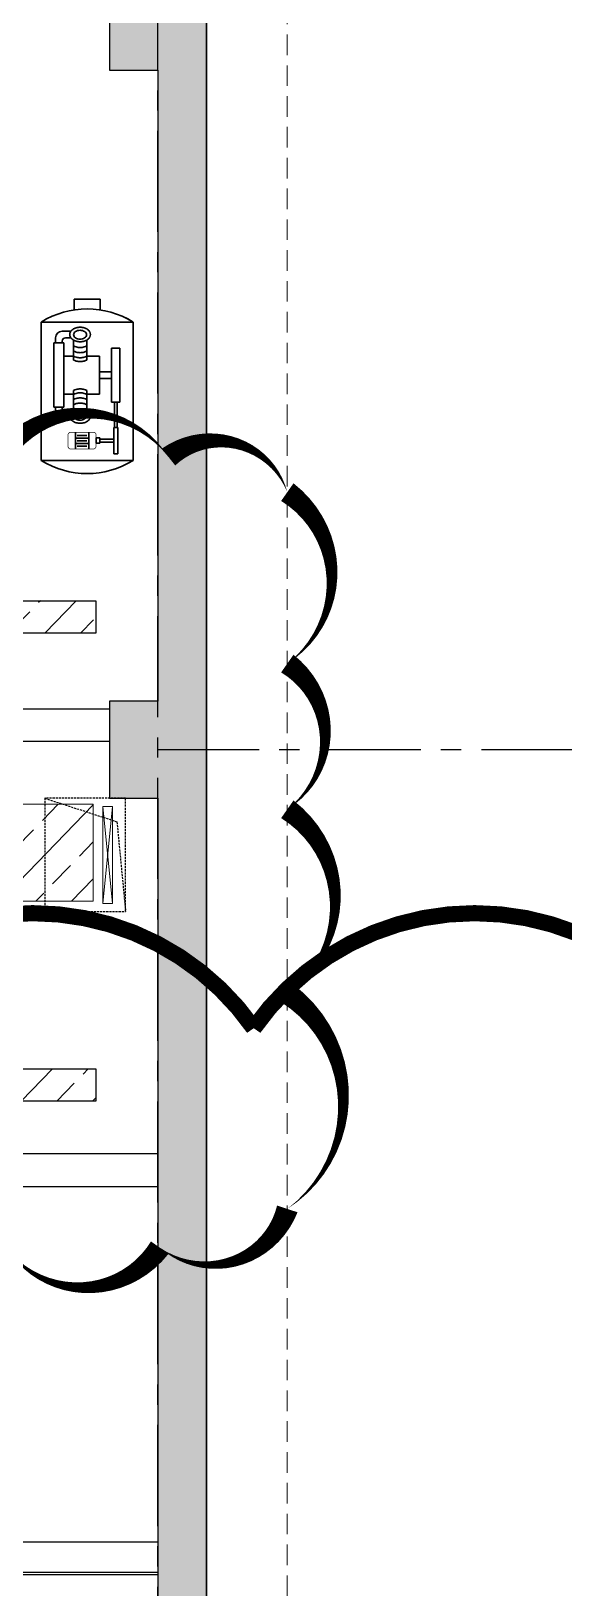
# Model space of a CAD drawing. Header units: millimetres. Extents: x -379292 to 1221486, y 92049 to 447512.
# Drawn here: x -104239 to -100945, y 235437 to 245060 of the extents above; entities that cross this region are included whole.
import ezdxf
from ezdxf.lldxf.tags import DXFTag

# ---------------------------------------------------------------- set-up
doc = ezdxf.new("R2010")
doc.units = ezdxf.units.MM
doc.linetypes.add('CENTER', pattern=[2, 1.25, -0.25, 0.25, -0.25])
doc.linetypes.add('HIDDEN', pattern=[9.525, 6.35, -3.175])
for name, color, linetype, lineweight in [('-M-FIRE EQUIPMENT', 7, 'Continuous', 30), ('06_FORMWORK HIDDEN', 252, 'HIDDEN2', 0), ('08_200', 112, 'Continuous', 9), ('08_600', 6, 'Continuous', 9), ('E_CT_KA', 4, 'Continuous', 9)]:
    doc.layers.add(name, color=color, linetype=linetype, lineweight=lineweight)
for name, color, linetype in [('05_AXIS', 211, 'CENTER'), ('05_HATCH CONCRETE', 141, 'Continuous'), ('05_HATCH SOLID-2', 253, 'Continuous'), ('05_HOLE MC', 150, 'Continuous'), ('05_WALL', 3, 'Continuous'), ('AIRONN ZONLAMA', 4, 'Continuous'), ('E_CT_ZA', 6, 'Continuous')]:
    doc.layers.add(name, color=color, linetype=linetype)
doc.styles.get("Standard").update_dxf_attribs({"font": 'segoeuil.ttf'})
tags = doc.linetypes.add('HIDDEN2', pattern=[0.1875, 0.125, -0.0625]).pattern_tags.tags
tags[6:7] = [DXFTag(74, 4), DXFTag(75, 0), DXFTag(340, '0'), DXFTag(46, 0.0), DXFTag(50, 0.0), DXFTag(44, 0.0), DXFTag(45, 0.0)]
tags[4:5] = [DXFTag(74, 4), DXFTag(75, 0), DXFTag(340, '0'), DXFTag(46, 0.0), DXFTag(50, 0.0), DXFTag(44, 0.0), DXFTag(45, 0.0)]

# ---------------------------------------------------------------- blocks, each defined once
blk = doc.blocks.new('202_Aks')
at = {"layer": '05_AXIS', "ltscale": 500}
for p, q in [((137900, -182300), (137900, 5000)), ((137900, -37500), (142900, -37500))]:
    blk.add_line(p, q, dxfattribs=at)
blk = doc.blocks.new('A$C44F8638E')
at = {"color": 0, "linetype": 'ByBlock'}
for p, q in [((2.18, 99.84), (-14.49, 99.84)), ((-14.49, 99.84), (-14.49, 93.04)), ((2.18, 92.99), (2.18, 99.84)), ((23.01, 85.29), (-35.35, 85.29)), ((-35.35, 85.29), (-35.35, -2.73)), ((23.01, -2.73), (23.01, 85.29)), ((-35.35, -2.73), (23.01, -2.73))]:
    blk.add_line(p, q, dxfattribs=at)
at = {"color": 14, "linetype": 'ByBlock'}
for p, q in [((4.15, 79.46), (9.76, 79.46)), ((-5.88, 61.05), (-5.88, 73.82)), ((2.45, 61.05), (2.45, 73.82)), ((4.15, 75.29), (7.68, 75.29)), ((8.72, 31.21), (8.72, 72.05)), ((14.97, 72.05), (8.72, 72.05)), ((9.76, 72.05), (9.76, 73.21)), ((13.93, 72.05), (13.93, 75.29)), ((14.97, 31.21), (14.97, 72.05)), ((-26.99, 68.76), (-26.99, 34.38)), ((-21.73, 68.76), (-26.99, 68.76)), ((-21.73, 34.38), (-21.73, 68.76)), ((-13.95, 63.49), (-5.88, 63.49)), ((-13.95, 39.4), (-13.95, 63.49)), ((2.45, 63.49), (8.72, 63.49)), ((-13.95, 53.53), (-21.73, 53.53)), ((-13.95, 49.36), (-21.73, 49.36)), ((-5.88, 41.83), (-5.88, 29.07)), ((2.45, 41.83), (2.45, 29.07)), ((-21.73, 34.38), (-26.99, 34.38)), ((-25.19, 18.29), (-25.19, 34.38)), ((-23.52, 18.29), (-23.52, 34.38)), ((-5.88, 39.4), (-13.95, 39.4)), ((8.72, 39.4), (2.45, 39.4)), ((14.97, 31.21), (8.72, 31.21)), ((9.76, 29.67), (9.76, 31.21)), ((13.93, 30.83), (13.93, 27.59)), ((4.15, 27.59), (7.68, 27.59)), ((4.15, 23.42), (9.76, 23.42)), ((-25.62, 1.45), (-25.62, 18.29)), ((-23.09, 18.29), (-25.62, 18.29)), ((-23.09, 1.45), (-23.09, 18.29)), ((-14.3, 10.91), (-23.09, 10.91)), ((-14.3, 11.56), (-14.3, 8.17)), ((-11.89, 11.56), (-14.3, 11.56)), ((-11.89, 8.17), (-11.89, 11.56)), ((-7.16, 15.27), (-7.16, 4.47)), ((-7.16, 11.47), (1.32, 11.47)), ((-6.04, 13.13), (0.16, 13.13)), ((1.32, 15.22), (1.32, 4.6)), ((-23.09, 1.45), (-25.62, 1.45)), ((-14.3, 8.83), (-23.09, 8.83)), ((-14.3, 8.17), (-11.89, 8.17)), ((1.32, 8.13), (-7.16, 8.13)), ((-6.04, 9.78), (0.16, 9.78)), ((-6.04, 6.43), (0.16, 6.43))]:
    blk.add_line(p, q, dxfattribs=at)
at = {"color": 0, "linetype": 'ByBlock'}
for points in [[(-35.35, 85.29, -0.285714), (23.01, 85.29)], [(-35.35, -2.73, 0.285714), (23.01, -2.73)]]:
    blk.add_lwpolyline(points, format="xyb", dxfattribs=at)
at = {"color": 14, "linetype": 'ByBlock'}
for points in [[(-1.72, 81.97, -0.070165), (0.9, 81.6, -0.081929), (2.95, 80.62, -0.106899), (4.43, 79.04, -0.135223), (4.89, 77.38, -0.135223), (4.43, 75.72, -0.106899), (2.95, 74.14, -0.081929), (0.9, 73.16, -0.070165), (-1.72, 72.79, -0.070165), (-4.33, 73.16, -0.081929), (-6.38, 74.14, -0.106899), (-7.86, 75.72, -0.135223), (-8.32, 77.38, -0.135223), (-7.86, 79.04, -0.106899), (-6.38, 80.62, -0.081929), (-4.33, 81.6, -0.070165)], [(-1.64, 80.07, -0.070165), (-0.01, 79.84, -0.081929), (1.26, 79.23, -0.106899), (2.18, 78.25, -0.135223), (2.47, 77.22, -0.135223), (2.18, 76.18, -0.106899), (1.26, 75.2, -0.081929), (-0.01, 74.59, -0.070165), (-1.64, 74.36, -0.070165), (-3.27, 74.59, -0.081929), (-4.54, 75.2, -0.106899), (-5.46, 76.18, -0.135223), (-5.75, 77.22, -0.135223), (-5.46, 78.25, -0.106899), (-4.54, 79.23, -0.081929), (-3.27, 79.84, -0.070165)], [(-1.72, 20.92, 0.070165), (0.9, 21.29, 0.081929), (2.95, 22.26, 0.106899), (4.43, 23.84, 0.135223), (4.89, 25.51, 0.135223), (4.43, 27.17, 0.106899), (2.95, 28.75, 0.081929), (0.9, 29.72, 0.070165), (-1.72, 30.09, 0.070165), (-4.33, 29.72, 0.081929), (-6.38, 28.75, 0.106899), (-7.86, 27.17, 0.135223), (-8.32, 25.51, 0.135223), (-7.86, 23.84, 0.106899), (-6.38, 22.26, 0.081929), (-4.33, 21.29, 0.070165)], [(-1.64, 22.81, 0.070165), (-0.01, 23.04, 0.081929), (1.26, 23.65, 0.106899), (2.18, 24.63, 0.135223), (2.47, 25.67, 0.135223), (2.18, 26.7, 0.106899), (1.26, 27.68, 0.081929), (-0.01, 28.29, 0.070165), (-1.64, 28.52, 0.070165), (-3.27, 28.29, 0.081929), (-4.54, 27.68, 0.106899), (-5.46, 26.7, 0.135223), (-5.75, 25.67, 0.135223), (-5.46, 24.63, 0.106899), (-4.54, 23.65, 0.081929), (-3.27, 23.04, 0.070165)]]:
    blk.add_lwpolyline(points, format="xyb", close=True, dxfattribs=at)
for points in [[(2.45, 70.14, -0.060594), (0.9, 69.48, -0.070165), (-1.72, 69.11, -0.070165), (-4.33, 69.48, -0.060594), (-5.88, 70.14)], [(2.45, 66.84, -0.060594), (0.9, 66.18, -0.070165), (-1.72, 65.81, -0.070165), (-4.33, 66.18, -0.060594), (-5.88, 66.84)], [(2.45, 63.63, -0.060594), (0.9, 62.97, -0.070165), (-1.72, 62.6, -0.070165), (-4.33, 62.97, -0.060594), (-5.88, 63.63)], [(2.45, 61.15, -0.060594), (0.9, 60.5, -0.070165), (-1.72, 60.13, -0.070165), (-4.33, 60.5, -0.060594), (-5.88, 61.15)], [(2.45, 41.73, 0.060594), (0.9, 42.39, 0.070165), (-1.72, 42.76, 0.070165), (-4.33, 42.39, 0.060594), (-5.88, 41.73)], [(2.45, 39.26, 0.060594), (0.9, 39.91, 0.070165), (-1.72, 40.28, 0.070165), (-4.33, 39.91, 0.060594), (-5.88, 39.26)], [(2.45, 36.05, 0.060594), (0.9, 36.71, 0.070165), (-1.72, 37.08, 0.070165), (-4.33, 36.71, 0.060594), (-5.88, 36.05)], [(2.45, 32.75, 0.060594), (0.9, 33.4, 0.070165), (-1.72, 33.77, 0.070165), (-4.33, 33.4, 0.060594), (-5.88, 32.75)]]:
    blk.add_lwpolyline(points, format="xyb", dxfattribs=at)
at = {"color": 14, "linetype": 'ByBlock', "const_width": 0.446}
blk.add_lwpolyline([(4.22, 15.22), (-10.06, 15.22, 0.414214), (-11.85, 13.44), (-11.85, 6.3, 0.414214), (-10.06, 4.51), (4.22, 4.51, 0.414214), (6.01, 6.3), (6.01, 13.44, 0.414214)], format="xyb", close=True, dxfattribs=at)
at = {"color": 0, "linetype": 'ByBlock'}
blk.add_arc((-6.17, 38.38), 55.24, 58.10921, 121.89079, dxfattribs=at)
at = {"color": 14, "linetype": 'ByBlock'}
for centre, radius, start, end in [((9.76, 75.29), 4.17, 0, 90), ((7.68, 73.21), 2.08, 0, 90), ((7.68, 29.67), 2.08, 270, 0), ((9.76, 27.59), 4.17, 270, 0)]:
    blk.add_arc(centre, radius, start, end, dxfattribs=at)
blk = doc.blocks.new('OtoParkBodrumKatMimari')
at = {"layer": '05_HATCH CONCRETE'}
h = blk.add_hatch(dxfattribs=at)
h.set_pattern_fill('ANSI33', color=8, scale=15, angle=180, style=0)
h.set_pattern_definition([(225, (905000, -3e-07), (67.351921, -67.351921), []), (225, (904932.65, -3e-07), (67.351921, -67.351921), [47.625, -23.8125])])
h.paths.add_polyline_path([(96200, 177300), (96200, 177000), (96800, 177000), (96800, 177300), (104600, 177300), (104600, 177000), (105200, 177000), (105200, 177300), (113000, 177300), (113000, 177000), (113600, 177000), (113600, 177300), (121400, 177300), (121400, 177000), (122000, 177000), (122000, 177300), (127400, 177300), (127400, 177000), (128000, 177000), (128000, 177300), (135000, 177300), (135000, 177000), (135300, 177000), (135300, 172100), (135000, 172100), (135000, 171500), (135300, 171500), (135300, 164100), (135000, 164100), (135000, 163500), (135300, 163500), (135300, 156100), (135000, 156100), (135000, 155500), (135300, 155500), (135300, 148100), (135000, 148100), (135000, 147500), (135300, 147500), (135300, 144600), (135000, 144600), (135000, 144000), (135600, 144000), (135600, 144300), (142600, 144300), (142600, 144000), (142900, 144000), (142900, 140100), (142600, 140100), (142600, 139500), (142900, 139500), (142900, 132100), (142600, 132100), (142600, 131500), (142900, 131500), (142900, 127950), (142600, 127950), (142600, 127350), (142900, 127350), (142900, 124300), (142600, 124300), (142600, 123300), (142900, 123300), (142900, 113800), (142600, 113800), (142600, 112800), (142700, 112800), (142700, 100050), (135550, 100050), (135550, 108100), (135050, 108100), (135050, 83500), (135550, 83500), (135550, 99800), (142700, 99800), (142700, 78800), (142600, 78800), (142600, 77800), (142900, 77800), (142900, 68100), (142600, 68100), (142600, 67500), (143200, 67500), (143200, 144600), (135600, 144600), (135600, 177600), (71000, 177600), (71000, 177000), (71600, 177000), (71600, 177300), (79400, 177300), (79400, 177000), (80000, 177000), (80000, 177300), (87800, 177300), (87800, 177000), (88400, 177000), (88400, 177300)])
at = {"color": 5}
for points in [[(135300, 155500), (135300, 148100), (135000, 148100), (135000, 147500), (135300, 147500), (135300, 144600), (135000, 144600), (135000, 144000), (135600, 144000), (135600, 144300), (142600, 144300), (142600, 144000), (142900, 144000), (142900, 140100), (142600, 140100), (142600, 139500), (142900, 139500), (142900, 132100)], [(143200, 67500), (143200, 144600), (135600, 144600), (135600, 177600), (71000, 177600)]]:
    blk.add_lwpolyline(points, dxfattribs=at)
at = {"layer": '05_HATCH SOLID-2', "color": 251, "ltscale": 25}
blk.add_lwpolyline([(150500, -8770), (150500, 187430), (4700, 187430), (4700, 177600), (135600, 177600), (135600, 144600), (143200, 144600), (143200, 59700), (90240.2, -300), (70300, -300), (63119.3, 5880.5)], dxfattribs=at)
at = {"layer": '05_HOLE MC', "linetype": 'HIDDEN', "ltscale": 2}
blk.add_lwpolyline([(142200, 139499.4), (142200, 138799.4), (142700, 138799.4), (142700, 139499.4)], close=True, dxfattribs=at)
blk.add_lwpolyline([(142200, 139499.4), (142646.5, 139353.8), (142700, 138799.4)], dxfattribs=at)
at = {"layer": '05_WALL', "color": 8, "flags": 128}
for points in [[(142600, 140050), (135600, 140050)], [(142600, 139850), (135600, 139850)], [(142900, 137300), (135550, 137300), (135550, 139500), (135350, 139500), (135350, 134700), (142900, 134700)], [(142900, 134900), (135550, 134900), (135550, 137100), (142900, 137100)]]:
    blk.add_lwpolyline(points, dxfattribs=at)
at = {"layer": '06_FORMWORK HIDDEN', "linetype": 'HIDDEN', "ltscale": 20}
blk.add_line((143700, 59510.9), (143700, 145100), dxfattribs=at)
at = {"layer": '-M-FIRE EQUIPMENT', "ltscale": 0.5, "xscale": -9.720000000670547, "yscale": 9.720000000670547, "zscale": 9.72}
blk.add_blockref('A$C44F8638E', (142402.5, 141613.6, 0), dxfattribs=at)
at = {"layer": '05_AXIS'}
blk.add_blockref('202_Aks', (5000, 177300), dxfattribs=at)
blk = doc.blocks.new('*U664')
h = blk.add_hatch()
h.set_pattern_fill('ANSI33', color=0, scale=50, angle=1, style=0)
h.paths.add_polyline_path([(-10440.2, 200), (451.8, 200), (451.8, 0), (-10440.2, 0)])
at = {"color": 0}
blk.add_lwpolyline([(-10440.2, 200), (451.8, 200), (451.8, 0), (-10440.2, 0)], close=True, dxfattribs=at)
at = {"ltscale": 25, "flags": 1}
for tag, p in [('YUKSEKLIK', (-228.6, -148.7)), ('KALINLIK', (-228.6, -213.3))]:
    blk.add_attdef(tag, p, '', height=50, dxfattribs=at)
blk = doc.blocks.new('*U988')
h = blk.add_hatch()
h.set_pattern_fill('ANSI33', color=0, scale=50, angle=1, style=0)
h.paths.add_polyline_path([(-10440.2, 200), (451.8, 200), (451.8, 0), (-10440.2, 0)])
at = {"color": 0}
blk.add_lwpolyline([(-10440.2, 200), (451.8, 200), (451.8, 0), (-10440.2, 0)], close=True, dxfattribs=at)
at = {"ltscale": 25, "flags": 1}
for tag, p in [('YUKSEKLIK', (-228.6, -148.7)), ('KALINLIK', (-228.6, -213.3))]:
    blk.add_attdef(tag, p, '', height=50, dxfattribs=at)
blk = doc.blocks.new('*U997')
h = blk.add_hatch()
h.set_pattern_fill('ANSI33', color=0, scale=50, angle=1, style=0)
h.paths.add_polyline_path([(-10274.3, 600), (375.7, 600), (375.7, 0), (-10274.3, 0)])
at = {"color": 0}
blk.add_lwpolyline([(-10274.3, 600), (375.7, 600), (375.7, 0), (-10274.3, 0)], close=True, dxfattribs=at)
at = {"ltscale": 25, "flags": 1}
for tag, p in [('YUKSEKLIK', (-228.6, -148.7)), ('KALINLIK', (-228.6, -213.3))]:
    blk.add_attdef(tag, p, '', height=50, dxfattribs=at)

msp = doc.modelspace()

# ---------------------------------------------------------------- block references
at = {"color": 8}
msp.add_blockref('OtoParkBodrumKatMimari', (-246354.8, 100818.8), dxfattribs=at)

# ---------------------------------------------------------------- next in the draw order: linework, layer by layer
at = {"color": 30, "const_width": 100}
msp.add_lwpolyline([(-143840.8, 238896.3, -0.520567), (-141108.9, 238896.3, -0.520567), (-138377, 238896.3, -0.520567), (-135645.1, 238896.3, -0.520567), (-132913.2, 238896.3, -0.520567), (-130181.3, 238896.3, -0.520567), (-127449.4, 238896.3, -0.520567), (-124717.5, 238896.3, -0.520567), (-121985.6, 238896.3, -0.520567), (-119253.7, 238896.3, -0.520567), (-116521.8, 238896.3, -0.520567), (-113789.9, 238896.3, -0.520567), (-111058, 238896.3, -0.520567), (-108326.2, 238896.3, -0.520567), (-105594.3, 238896.3, -0.520567), (-102862.4, 238896.3, -0.520567), (-100130.5, 238896.3, -0.520567)], format="xyb", dxfattribs=at)
at = {"layer": '08_200', "color": 6}
msp.add_lwpolyline([(-111455.1, 237540.1, 0, 133.3, 0.520567), (-110440.9, 237540.1, 0, 133.3, 0.520567), (-109750.3, 237540.1, 0, 133.3, 0.520567), (-108548.1, 237540.1, 0, 133.3, 0.520567), (-107862.9, 237540.1, 0, 133.3, 0.520567), (-106601.8, 237540.1, 0, 133.3, 0.520567), (-105379.9, 237540.1, 0, 133.3, 0.520567), (-104393.6, 237540.1, 0, 133.3, 0.520567), (-103443.4, 237540.1, 0, 133.3, 0.520567), (-102654.8, 237779.2, 0, 133.3, 0.520567), (-102654.8, 239111.7, 0, 133.3, 0.520567), (-102654.8, 240249.6, 0, 133.3, 0.520567), (-102654.8, 241150.4, 0, 133.3, 0.520567), (-102654.8, 242210.1, 0, 133.3, 0.520567), (-103389.1, 242427, 0, 133.3, 0.520567), (-104428.8, 242427, 0, 133.3, 0.520567), (-105642.7, 242427, 0, 133.3, 0.520567), (-106828.8, 242427, 0, 133.3, 0.520567), (-107507.4, 242427, 0, 133.3, 0.520567), (-108468.6, 242427, 0, 133.3, 0.520567), (-109671, 242427, 0, 133.3, 0.520567), (-110441.3, 242427, 0, 133.3, 0.520567), (-111291.6, 242427, 0, 133.3, 0.520567)], format="xyseb", dxfattribs=at)
at = {"layer": '08_600', "ltscale": 25}
msp.add_lwpolyline([(-103735.3, 239666.4), (-103735.3, 240266.4), (-103795.3, 240266.4), (-103795.3, 239666.4)], close=True, dxfattribs=at)
for points in [[(-103735.3, 240266.4), (-103795.3, 239666.4)], [(-103795.3, 240266.4), (-103735.3, 239666.4)]]:
    msp.add_lwpolyline(points, dxfattribs=at)
at = {"layer": 'AIRONN ZONLAMA', "color": 2, "ltscale": 25}
msp.add_lwpolyline([(-157954.6, 278134.6), (-121654.6, 278134.6), (-121654.6, 271634.6), (-111104.6, 271634.6), (-111104.6, 245070.5), (-111004.6, 235534.6), (-103454.6, 235534.6), (-103454.6, 232934.6), (-103754.6, 232934.6), (-103754.6, 232334.6), (-103454.6, 232334.6), (-103454.6, 228784.6), (-103754.6, 228784.6), (-103754.6, 228184.6), (-103454.6, 228184.6), (-103454.6, 225134.6), (-103754.6, 225134.6), (-103754.6, 224134.6), (-103454.6, 224134.6), (-103454.6, 214634.6)], dxfattribs=at)

# ---------------------------------------------------------------- next in the draw order: block references
at = {"layer": 'E_CT_KA', "color": 6, "rotation": 180}
msp.add_blockref('*U997', (-114129.1, 240281.4), dxfattribs=at)
at = {"layer": 'E_CT_ZA', "color": 30, "rotation": 180}
for name, p in [('*U664', (-114278.1, 241538.7)), ('*U988', (-114278.1, 238645.2))]:
    msp.add_blockref(name, p, dxfattribs=at)

doc.saveas('drawing.dxf')
